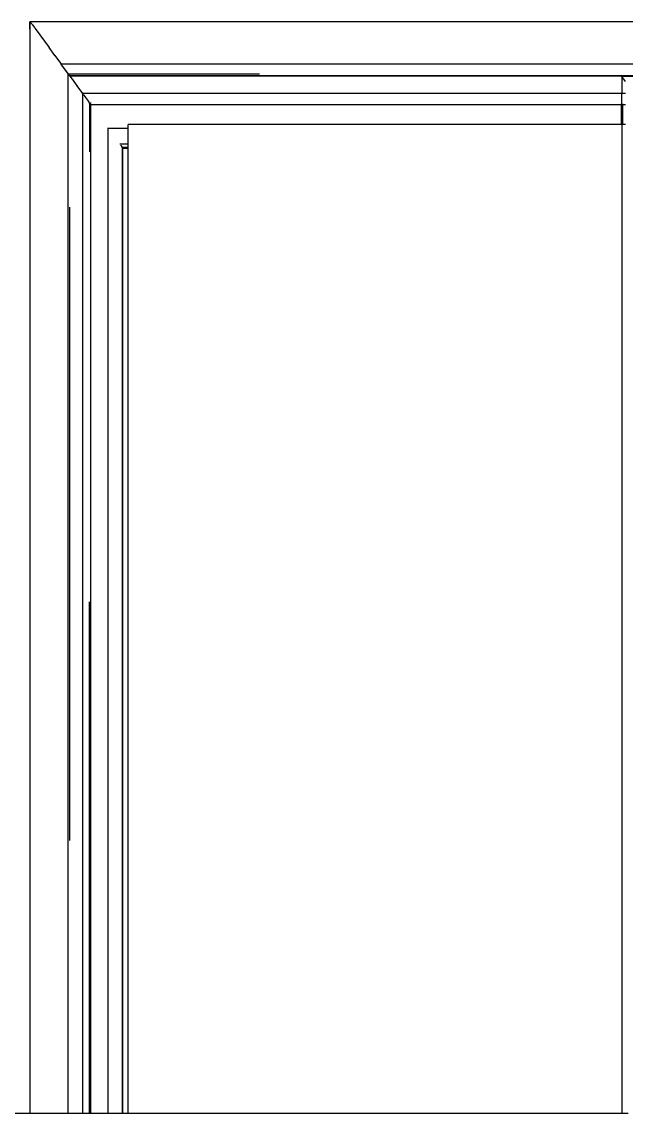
# Model space of a CAD drawing. Header units: inches. Extents: x 5914 to 162157, y -20538 to 282354.
# Drawn here: x 154510.8 to 154539.9, y -20025.1 to -19972.5 of the extents above; entities that cross this region are included whole.
import ezdxf

# ---------------------------------------------------------------- set-up
doc = ezdxf.new("R2010")
doc.units = ezdxf.units.IN
doc.header["$MEASUREMENT"] = 0
doc.layers.add('ELE1 RA', color=1, linetype='Continuous', lineweight=30)
doc.layers.add('HATCH RA', color=8, linetype='Continuous', lineweight=5)

# ---------------------------------------------------------------- blocks, each defined once
blk = doc.blocks.new('TDG')
at = {"layer": 'ELE1 RA'}
for p, q in [((159124.784, -15651.335), (159124.783, -15650.96)), ((159124.798, -15650.96), (159124.783, -15650.96)), ((159124.783, -15650.96), (159124.784, -15660.913)), ((159124.784, -15651.335), (159124.784, -15660.913)), ((159124.8, -15650.963), (159124.798, -15650.96)), ((159184.771, -15650.962), (159124.798, -15650.96)), ((159124.803, -15650.966), (159124.8, -15650.963)), ((159124.803, -15650.967), (159124.803, -15650.966)), ((159124.804, -15650.968), (159124.803, -15650.967)), ((159124.804, -15650.968), (159124.805, -15650.97)), ((159124.805, -15650.97), (159124.811, -15650.978)), ((159124.815, -15650.984), (159124.811, -15650.978)), ((159124.818, -15650.988), (159124.815, -15650.984)), ((159124.819, -15650.988), (159124.818, -15650.988)), ((159124.82, -15650.991), (159124.819, -15650.988)), ((159124.82, -15650.991), (159124.858, -15651.043)), ((159124.861, -15651.046), (159124.858, -15651.043)), ((159124.877, -15651.068), (159124.861, -15651.046)), ((159124.895, -15651.093), (159124.877, -15651.068)), ((159124.895, -15651.093), (159125.009, -15651.25)), ((159125.009, -15651.25), (159125.036, -15651.286)), ((159125.036, -15651.286), (159125.045, -15651.298)), ((159125.045, -15651.298), (159125.047, -15651.302)), ((159125.047, -15651.302), (159125.745, -15652.259)), ((159125.747, -15652.262), (159125.745, -15652.259)), ((159126.037, -15652.659), (159125.747, -15652.262)), ((159126.037, -15652.659), (159126.039, -15652.661)), ((159126.039, -15652.661), (159126.368, -15653.113)), ((159126.361, -15653.121), (159126.363, -15653.11)), ((159126.364, -15653.125), (159126.361, -15653.121)), ((159126.368, -15653.113), (159126.363, -15653.11)), ((159126.364, -15653.125), (159126.711, -15653.601)), ((159126.374, -15653.102), (159126.366, -15653.105)), ((159126.366, -15653.105), (159126.368, -15653.113)), ((159126.369, -15653.114), (159126.368, -15653.113)), ((159126.369, -15653.114), (159126.37, -15653.115)), ((159126.37, -15653.115), (159126.371, -15653.116)), ((159126.371, -15653.116), (159126.372, -15653.117)), ((159126.373, -15653.119), (159126.372, -15653.117)), ((159126.375, -15653.122), (159126.373, -15653.119)), ((159183.196, -15653.102), (159126.374, -15653.102)), ((159126.376, -15653.124), (159126.375, -15653.122)), ((159126.377, -15653.125), (159126.376, -15653.124)), ((159126.38, -15653.128), (159126.377, -15653.125)), ((159126.38, -15653.13), (159126.38, -15653.128)), ((159126.386, -15653.137), (159126.38, -15653.13)), ((159126.386, -15653.137), (159126.388, -15653.141)), ((159126.396, -15653.151), (159126.388, -15653.141)), ((159126.398, -15653.153), (159126.396, -15653.151)), ((159126.399, -15653.155), (159126.398, -15653.153)), ((159126.4, -15653.156), (159126.399, -15653.155)), ((159126.41, -15653.171), (159126.4, -15653.156)), ((159126.421, -15653.186), (159126.41, -15653.171)), ((159126.431, -15653.198), (159126.421, -15653.186)), ((159126.432, -15653.2), (159126.431, -15653.198)), ((159126.438, -15653.208), (159126.432, -15653.2)), ((159126.446, -15653.219), (159126.438, -15653.208)), ((159126.446, -15653.219), (159126.448, -15653.222)), ((159126.448, -15653.222), (159126.45, -15653.224)), ((159126.458, -15653.236), (159126.45, -15653.224)), ((159126.462, -15653.242), (159126.458, -15653.236)), ((159126.464, -15653.244), (159126.462, -15653.242)), ((159126.465, -15653.245), (159126.464, -15653.244)), ((159126.466, -15653.247), (159126.465, -15653.245)), ((159126.467, -15653.248), (159126.466, -15653.247)), ((159126.468, -15653.25), (159126.467, -15653.248)), ((159126.472, -15653.255), (159126.468, -15653.25)), ((159126.473, -15653.257), (159126.472, -15653.255)), ((159126.474, -15653.258), (159126.473, -15653.257)), ((159126.475, -15653.259), (159126.474, -15653.258)), ((159126.477, -15653.261), (159126.475, -15653.259)), ((159126.477, -15653.261), (159126.483, -15653.265)), ((159126.477, -15653.261), (159126.48, -15653.271)), ((159126.485, -15653.273), (159126.477, -15653.261)), ((159126.48, -15653.273), (159126.48, -15653.271)), ((159126.485, -15653.266), (159126.483, -15653.265)), ((159126.487, -15653.275), (159126.485, -15653.273)), ((159126.488, -15653.277), (159126.487, -15653.275)), ((159126.489, -15653.278), (159126.488, -15653.277)), ((159126.49, -15653.279), (159126.489, -15653.278)), ((159126.491, -15653.282), (159126.49, -15653.279)), ((159126.493, -15653.284), (159126.491, -15653.282)), ((159126.495, -15653.286), (159126.493, -15653.284)), ((159126.496, -15653.288), (159126.495, -15653.286)), ((159126.497, -15653.29), (159126.496, -15653.288)), ((159126.498, -15653.291), (159126.497, -15653.29)), ((159126.5, -15653.293), (159126.498, -15653.291)), ((159126.501, -15653.295), (159126.5, -15653.293)), ((159126.501, -15653.295), (159126.504, -15653.299)), ((159126.505, -15653.301), (159126.504, -15653.299)), ((159126.507, -15653.303), (159126.505, -15653.301)), ((159126.507, -15653.303), (159126.515, -15653.314)), ((159126.517, -15653.317), (159126.515, -15653.314)), ((159126.519, -15653.32), (159126.517, -15653.317)), ((159126.525, -15653.328), (159126.519, -15653.32)), ((159126.526, -15653.329), (159126.525, -15653.328)), ((159126.527, -15653.331), (159126.526, -15653.329)), ((159126.529, -15653.333), (159126.527, -15653.331)), ((159126.533, -15653.339), (159126.529, -15653.333)), ((159126.535, -15653.342), (159126.533, -15653.339)), ((159126.54, -15653.349), (159126.535, -15653.342)), ((159126.54, -15653.349), (159126.547, -15653.357)), ((159126.551, -15653.364), (159126.547, -15653.357)), ((159126.554, -15653.367), (159126.551, -15653.364)), ((159126.555, -15653.368), (159126.554, -15653.367)), ((159126.555, -15653.369), (159126.555, -15653.368)), ((159126.557, -15653.372), (159126.555, -15653.369)), ((159126.558, -15653.374), (159126.557, -15653.372)), ((159126.569, -15653.388), (159126.558, -15653.374)), ((159126.57, -15653.39), (159126.569, -15653.388)), ((159126.572, -15653.392), (159126.57, -15653.39)), ((159126.575, -15653.397), (159126.572, -15653.392)), ((159126.576, -15653.398), (159126.575, -15653.397)), ((159126.579, -15653.402), (159126.576, -15653.398)), ((159126.582, -15653.406), (159126.579, -15653.402)), ((159126.584, -15653.408), (159126.582, -15653.406)), ((159126.584, -15653.408), (159126.587, -15653.412)), ((159126.587, -15653.412), (159126.59, -15653.417)), ((159126.59, -15653.417), (159126.593, -15653.421)), ((159126.593, -15653.421), (159126.595, -15653.423)), ((159126.595, -15653.423), (159126.596, -15653.425)), ((159126.596, -15653.425), (159126.598, -15653.428)), ((159126.598, -15653.428), (159126.599, -15653.429)), ((159126.599, -15653.429), (159126.6, -15653.43)), ((159126.6, -15653.43), (159126.601, -15653.432)), ((159126.601, -15653.432), (159126.602, -15653.433)), ((159126.602, -15653.433), (159126.604, -15653.436)), ((159126.604, -15653.436), (159126.605, -15653.437)), ((159126.605, -15653.437), (159126.609, -15653.443)), ((159126.609, -15653.443), (159126.613, -15653.448)), ((159126.613, -15653.448), (159126.616, -15653.453)), ((159126.616, -15653.453), (159126.617, -15653.454)), ((159126.617, -15653.454), (159126.622, -15653.461)), ((159126.622, -15653.461), (159126.626, -15653.466)), ((159126.626, -15653.466), (159126.628, -15653.469)), ((159126.628, -15653.469), (159126.634, -15653.477)), ((159126.64, -15653.486), (159126.634, -15653.477)), ((159126.64, -15653.486), (159126.646, -15653.493)), ((159126.646, -15653.493), (159126.648, -15653.496)), ((159126.648, -15653.496), (159126.651, -15653.501)), ((159126.651, -15653.501), (159126.652, -15653.502)), ((159126.652, -15653.502), (159126.654, -15653.505)), ((159126.654, -15653.505), (159126.655, -15653.506)), ((159126.655, -15653.506), (159126.657, -15653.509)), ((159126.657, -15653.509), (159126.661, -15653.515)), ((159126.661, -15653.515), (159126.665, -15653.52)), ((159126.665, -15653.52), (159126.666, -15653.521)), ((159126.666, -15653.521), (159126.667, -15653.523)), ((159126.669, -15653.525), (159126.667, -15653.523)), ((159126.67, -15653.527), (159126.669, -15653.525)), ((159126.67, -15653.527), (159126.671, -15653.528)), ((159126.671, -15653.528), (159126.674, -15653.532)), ((159126.674, -15653.532), (159126.678, -15653.538)), ((159126.678, -15653.538), (159126.679, -15653.54)), ((159126.679, -15653.54), (159126.683, -15653.544)), ((159126.683, -15653.544), (159126.684, -15653.546)), ((159126.684, -15653.546), (159126.687, -15653.55)), ((159126.687, -15653.55), (159126.69, -15653.554)), ((159126.69, -15653.554), (159126.691, -15653.556)), ((159126.69, -15653.555), (159126.69, -15653.554)), ((159126.691, -15653.556), (159126.69, -15653.555)), ((159126.693, -15653.557), (159126.691, -15653.556)), ((159126.694, -15653.559), (159126.693, -15653.557)), ((159126.694, -15653.559), (159126.695, -15653.56)), ((159126.696, -15653.563), (159126.695, -15653.56)), ((159126.696, -15653.563), (159126.697, -15653.564)), ((159126.697, -15653.564), (159126.698, -15653.565)), ((159126.698, -15653.565), (159126.699, -15653.567)), ((159126.699, -15653.567), (159126.7, -15653.568)), ((159126.702, -15653.57), (159126.7, -15653.568)), ((159126.702, -15653.57), (159126.703, -15653.572)), ((159126.703, -15653.572), (159126.706, -15653.576)), ((159126.706, -15653.576), (159126.709, -15653.585)), ((159126.713, -15653.58), (159126.706, -15653.576)), ((159126.718, -15653.593), (159126.706, -15653.576)), ((159126.709, -15653.585), (159126.711, -15653.601)), ((159126.711, -15653.601), (159126.711, -15653.604)), ((159126.711, -15653.604), (159126.756, -15653.663)), ((159126.711, -15705.96), (159126.711, -15653.604)), ((159126.726, -15653.583), (159126.713, -15653.58)), ((159126.719, -15653.594), (159126.718, -15653.593)), ((159126.722, -15653.598), (159126.719, -15653.594)), ((159126.728, -15653.606), (159126.722, -15653.598)), ((159126.726, -15653.583), (159136.318, -15653.583)), ((159126.729, -15653.607), (159126.728, -15653.606)), ((159126.731, -15653.611), (159126.729, -15653.607)), ((159126.731, -15653.611), (159126.734, -15653.614)), ((159126.735, -15653.616), (159126.734, -15653.614)), ((159126.735, -15653.616), (159126.735, -15653.616)), ((159126.74, -15653.623), (159126.735, -15653.616)), ((159126.741, -15653.624), (159126.74, -15653.623)), ((159126.741, -15653.624), (159126.748, -15653.634)), ((159126.749, -15653.635), (159126.748, -15653.634)), ((159126.75, -15653.636), (159126.749, -15653.635)), ((159126.751, -15653.638), (159126.75, -15653.636)), ((159126.751, -15653.638), (159126.754, -15653.642)), ((159126.754, -15653.642), (159126.756, -15653.644)), ((159126.756, -15653.644), (159126.757, -15653.645)), ((159126.756, -15653.663), (159126.765, -15653.675)), ((159126.759, -15653.649), (159126.757, -15653.645)), ((159126.759, -15653.649), (159126.76, -15653.65)), ((159126.76, -15653.65), (159126.761, -15653.651)), ((159126.761, -15653.651), (159126.769, -15653.657)), ((159126.767, -15653.659), (159126.761, -15653.651)), ((159126.765, -15653.675), (159126.768, -15653.679)), ((159126.767, -15653.659), (159126.766, -15653.663)), ((159126.768, -15653.679), (159126.766, -15653.663)), ((159126.767, -15653.659), (159126.77, -15653.664)), ((159126.769, -15653.657), (159126.781, -15653.66)), ((159126.77, -15653.664), (159126.773, -15653.667)), ((159126.773, -15653.667), (159126.774, -15653.67)), ((159126.784, -15653.683), (159126.774, -15653.67)), ((159126.781, -15653.66), (159182.789, -15653.66)), ((159126.784, -15653.683), (159126.786, -15653.686)), ((159126.786, -15653.686), (159126.787, -15653.687)), ((159126.787, -15653.687), (159126.788, -15653.688)), ((159126.795, -15653.697), (159126.788, -15653.688)), ((159126.795, -15653.697), (159126.797, -15653.701)), ((159126.797, -15653.701), (159126.798, -15653.702)), ((159126.798, -15653.702), (159126.799, -15653.703)), ((159126.799, -15653.703), (159126.8, -15653.678)), ((159126.8, -15653.705), (159126.799, -15653.703)), ((159126.819, -15653.704), (159126.8, -15653.678)), ((159126.8, -15653.678), (159154.58, -15653.678)), ((159126.801, -15653.706), (159126.8, -15653.705)), ((159126.8, -15653.726), (159126.803, -15653.708)), ((159126.802, -15653.707), (159126.801, -15653.706)), ((159126.803, -15653.708), (159126.802, -15653.707)), ((159126.803, -15653.708), (159126.803, -15653.709)), ((159126.803, -15653.709), (159126.826, -15653.741)), ((159126.826, -15653.741), (159126.829, -15653.745)), ((159126.829, -15653.724), (159126.829, -15653.726)), ((159126.829, -15653.739), (159126.829, -15653.745)), ((159126.829, -15653.745), (159126.829, -15653.762)), ((159126.829, -15653.745), (159126.923, -15653.873)), ((159126.923, -15653.873), (159126.924, -15653.875)), ((159126.924, -15653.875), (159127.146, -15654.179)), ((159136.318, -15653.583), (159136.346, -15653.583)), ((159154.58, -15653.678), (159154.609, -15653.717)), ((159154.58, -15653.704), (159154.58, -15653.678)), ((159154.58, -15653.678), (159154.99, -15653.678)), ((159182.741, -15653.717), (159154.609, -15653.717)), ((159154.609, -15653.717), (159154.609, -15654.561)), ((159154.792, -15653.968), (159154.609, -15653.717)), ((159127.146, -15654.158), (159127.146, -15654.179)), ((159127.146, -15654.179), (159127.146, -15654.189)), ((159127.146, -15654.179), (159127.433, -15654.573)), ((159127.425, -15654.581), (159127.427, -15654.569)), ((159127.425, -15654.581), (159127.425, -15705.96)), ((159127.433, -15654.573), (159127.427, -15654.569)), ((159127.43, -15654.564), (159127.439, -15654.561)), ((159127.43, -15654.564), (159127.433, -15654.573)), ((159127.436, -15654.577), (159127.433, -15654.573)), ((159127.437, -15654.579), (159127.436, -15654.577)), ((159127.439, -15654.58), (159127.437, -15654.579)), ((159127.439, -15654.561), (159154.599, -15654.561)), ((159127.439, -15654.582), (159127.439, -15654.58)), ((159127.441, -15654.584), (159127.439, -15654.582)), ((159127.444, -15654.588), (159127.441, -15654.584)), ((159127.444, -15654.588), (159127.445, -15654.589)), ((159127.445, -15654.589), (159127.463, -15654.614)), ((159127.465, -15654.616), (159127.463, -15654.614)), ((159127.496, -15654.659), (159127.465, -15654.616)), ((159154.599, -15654.561), (159154.609, -15654.561)), ((159154.609, -15654.561), (159154.792, -15654.561)), ((159154.609, -15655.119), (159154.609, -15654.561)), ((159127.496, -15654.659), (159127.545, -15654.727)), ((159127.545, -15654.727), (159127.576, -15654.769)), ((159127.576, -15654.769), (159127.731, -15654.982)), ((159127.731, -15654.982), (159127.733, -15654.984)), ((159127.733, -15654.984), (159127.735, -15654.987)), ((159127.735, -15654.987), (159127.735, -15654.987)), ((159127.735, -15654.987), (159127.738, -15654.991)), ((159127.738, -15654.991), (159127.739, -15654.993)), ((159127.739, -15654.993), (159127.74, -15654.994)), ((159127.74, -15654.994), (159127.742, -15654.996)), ((159127.742, -15654.996), (159127.744, -15654.998)), ((159127.744, -15654.998), (159127.744, -15654.999)), ((159127.744, -15654.999), (159127.745, -15655)), ((159127.745, -15655), (159127.747, -15655.004)), ((159127.747, -15655.004), (159127.749, -15655.006)), ((159127.749, -15655.006), (159127.753, -15655.011)), ((159127.753, -15655.011), (159127.754, -15655.012)), ((159127.754, -15655.012), (159127.755, -15655.014)), ((159127.755, -15655.014), (159127.756, -15655.016)), ((159127.756, -15655.016), (159127.758, -15655.018)), ((159127.758, -15655.018), (159127.758, -15655.019)), ((159127.758, -15655.019), (159127.76, -15655.021)), ((159127.76, -15655.021), (159127.762, -15655.023)), ((159127.762, -15655.023), (159127.765, -15655.029)), ((159127.765, -15655.029), (159127.768, -15655.032)), ((159127.768, -15655.032), (159127.785, -15655.05)), ((159127.781, -15655.055), (159127.768, -15655.032)), ((159127.82, -15655.104), (159127.768, -15655.032)), ((159127.786, -15655.077), (159127.781, -15655.055)), ((159127.799, -15655.056), (159127.785, -15655.05)), ((159127.786, -15655.077), (159127.786, -15657.52)), ((159127.823, -15655.108), (159127.82, -15655.104)), ((159127.823, -15655.108), (159127.829, -15655.121)), ((159127.823, -15655.108), (159127.833, -15655.116)), ((159127.832, -15655.138), (159127.829, -15655.121)), ((159127.832, -15655.138), (159127.832, -15705.96)), ((159127.833, -15655.116), (159127.845, -15655.119)), ((159127.867, -15655.056), (159127.842, -15655.056)), ((159127.845, -15655.119), (159154.58, -15655.119)), ((159154.58, -15655.119), (159154.58, -15655.098)), ((159154.58, -15656.141), (159154.58, -15655.119)), ((159154.58, -15655.119), (159154.609, -15655.119)), ((159154.609, -15655.119), (159154.609, -15656.141)), ((159154.609, -15655.119), (159154.645, -15655.119)), ((159154.645, -15655.119), (159154.645, -15655.098)), ((159154.645, -15656.141), (159154.645, -15655.119)), ((159154.645, -15655.119), (159154.793, -15655.119)), ((159154.58, -15656.141), (159129.728, -15656.141)), ((159129.728, -15656.313), (159129.728, -15656.141)), ((159154.609, -15656.141), (159154.58, -15656.141)), ((159154.645, -15656.141), (159154.609, -15656.141)), ((159154.609, -15656.141), (159154.609, -15705.96)), ((159154.792, -15656.141), (159154.645, -15656.141)), ((159128.715, -15656.303), (159128.715, -15705.96)), ((159128.722, -15705.96), (159128.722, -15656.313)), ((159128.722, -15656.313), (159129.728, -15656.313)), ((159129.728, -15657.116), (159129.728, -15656.313)), ((159129.308, -15657.116), (159129.728, -15657.116)), ((159129.351, -15657.175), (159129.427, -15657.279)), ((159129.456, -15657.319), (159129.427, -15657.279)), ((159129.427, -15657.279), (159129.728, -15657.279)), ((159129.427, -15657.279), (159129.427, -15705.96)), ((159129.456, -15657.319), (159129.728, -15657.319)), ((159129.456, -15705.96), (159129.456, -15657.319)), ((159129.728, -15657.279), (159129.728, -15657.116)), ((159129.728, -15657.319), (159129.728, -15657.279)), ((159129.728, -15705.96), (159129.728, -15657.319)), ((159126.8, -15692.215), (159126.8, -15660.293)), ((159124.784, -15660.913), (159124.783, -15705.96)), ((159127.786, -15705.96), (159127.787, -15680.19)), ((159118.283, -15705.96), (159124.783, -15705.96)), ((159124.783, -15705.96), (159126.711, -15705.96)), ((159126.711, -15705.96), (159127.425, -15705.96)), ((159127.425, -15705.96), (159127.786, -15705.96)), ((159127.786, -15705.96), (159127.832, -15705.96)), ((159127.832, -15705.96), (159128.715, -15705.96)), ((159128.715, -15705.96), (159128.722, -15705.96)), ((159128.722, -15705.96), (159129.427, -15705.96)), ((159129.427, -15705.96), (159129.456, -15705.96)), ((159129.456, -15705.96), (159129.728, -15705.96)), ((159129.728, -15705.96), (159154.609, -15705.96)), ((159154.609, -15705.96), (159154.925, -15705.96))]:
    blk.add_line(p, q, dxfattribs=at)

msp = doc.modelspace()

# ---------------------------------------------------------------- block references
at = {"layer": 'HATCH RA', "xscale": 0.9568106312292479, "yscale": 0.9568106312292479, "zscale": 0.9568106312292479}
msp.add_blockref('TDG', (2258.922, -4997.452), dxfattribs=at)

doc.saveas('drawing.dxf')
